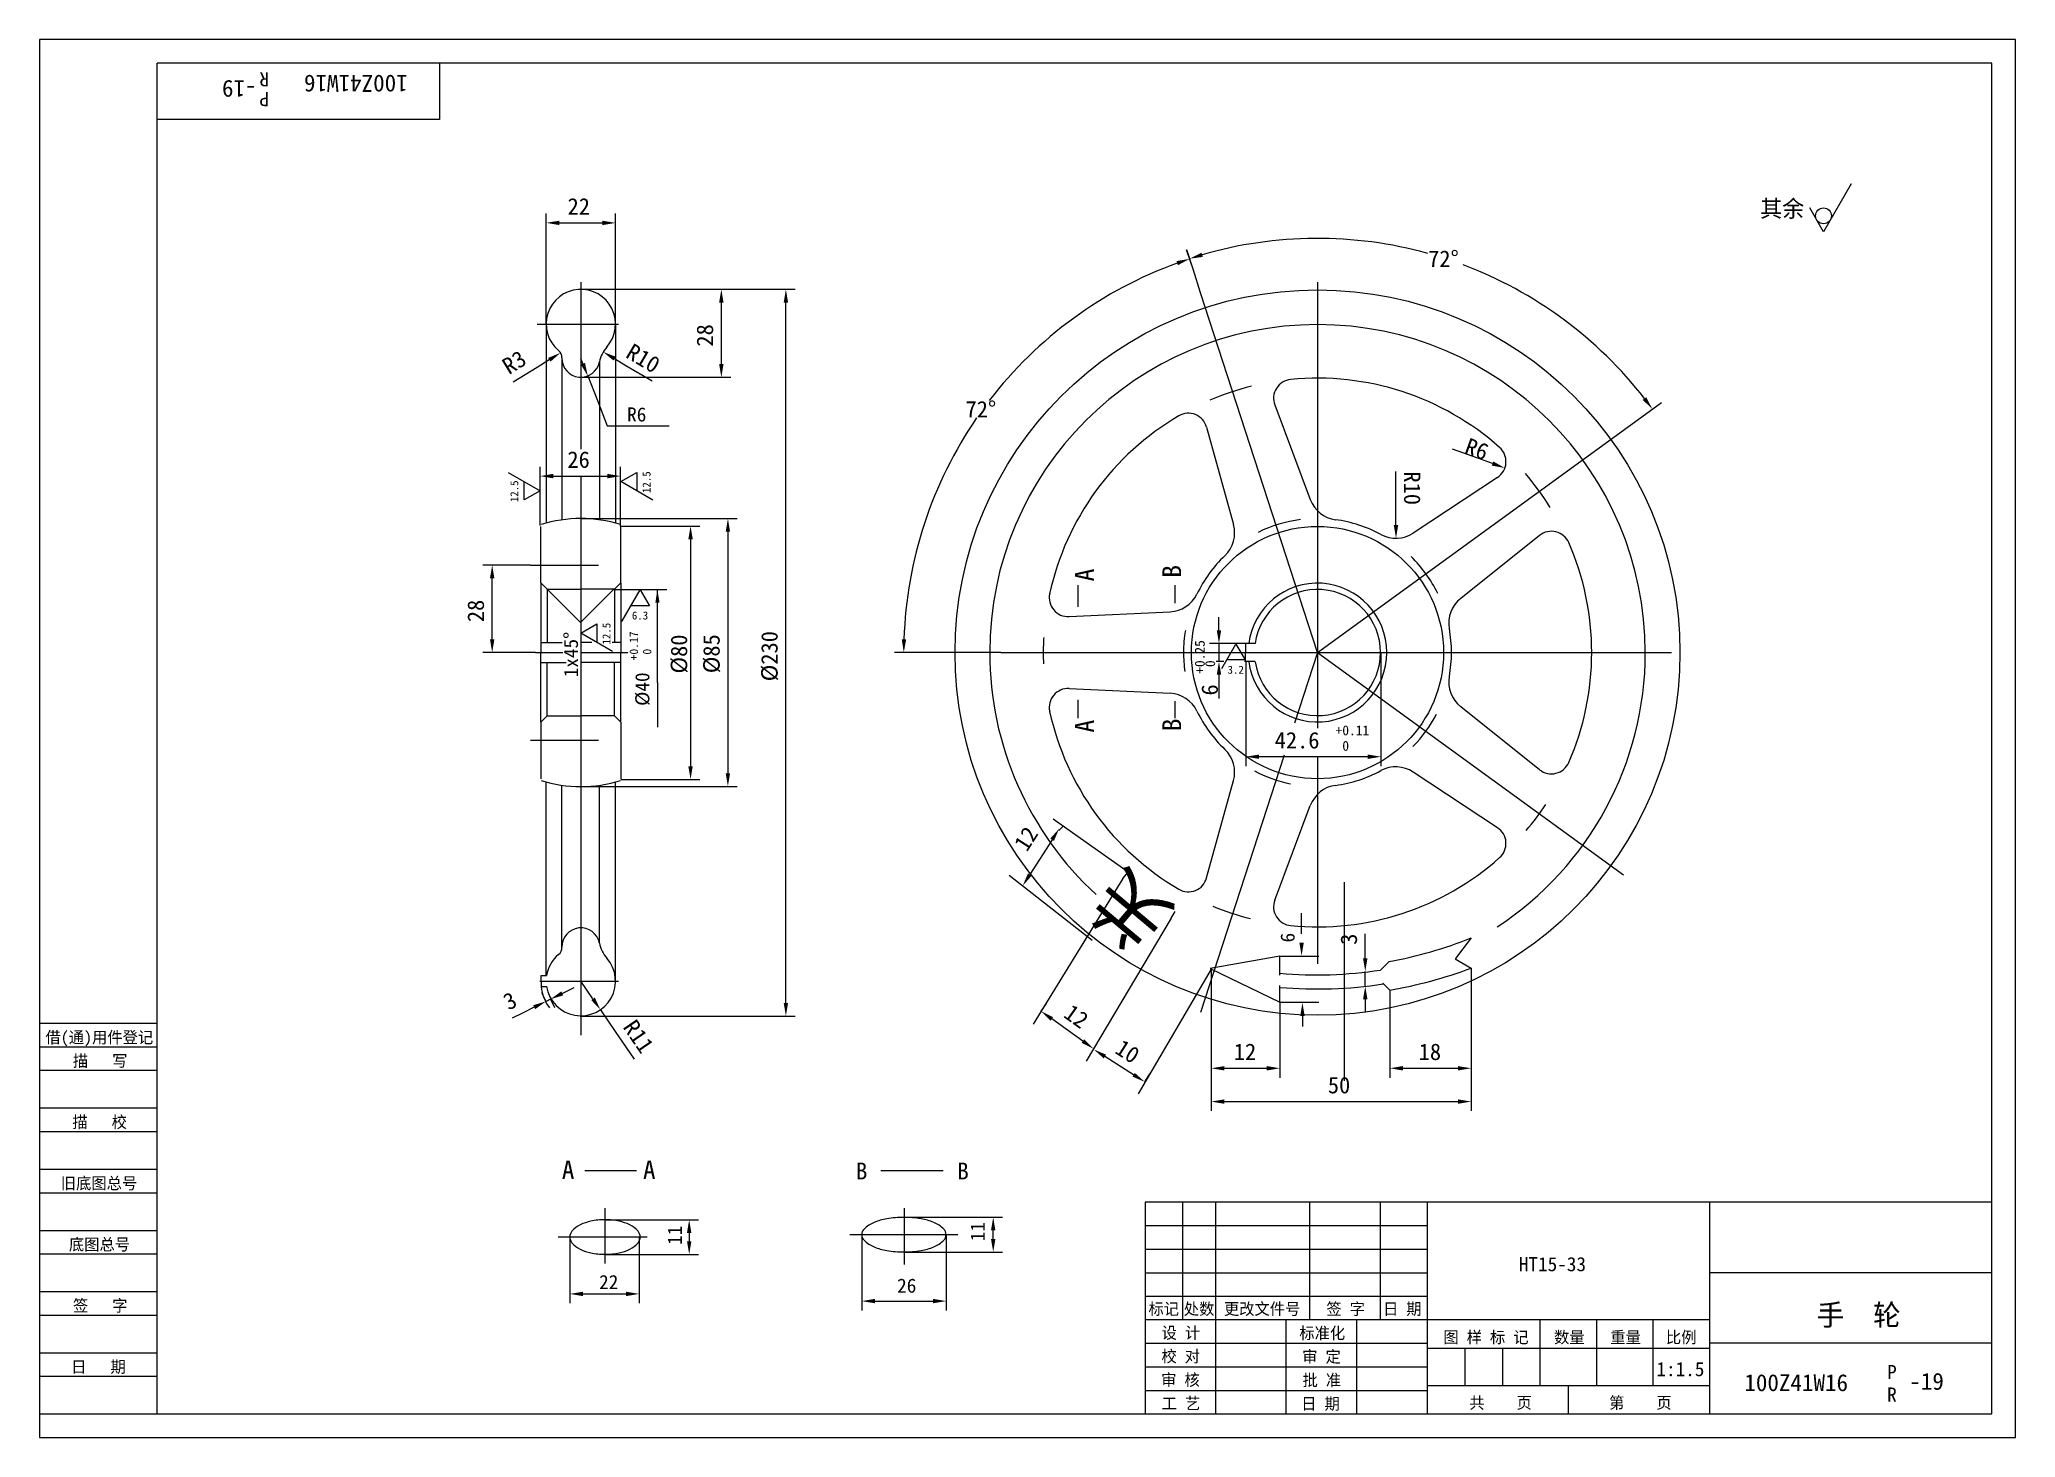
# Model space of a CAD drawing. Header units: metres. Extents: x 0 to 420, y 0 to 297.
import ezdxf

# ---------------------------------------------------------------- set-up
doc = ezdxf.new("R2010")
doc.units = ezdxf.units.M
for name, color, linetype in [('C', 6, 'Continuous'), ('D', 1, 'Continuous'), ('FL', 5, 'Continuous'), ('T', 7, 'Continuous'), ('TL', 4, 'Continuous')]:
    doc.layers.add(name, color=color, linetype=linetype)

# ---------------------------------------------------------------- blocks, each defined once
blk = doc.blocks.new('TUKUN3')
at = {"layer": 'FL'}
for p, q in [((420, 297), (0, 297)), ((0, 297), (0, 0)), ((420, 0), (420, 297)), ((0, 78), (25, 78)), ((0, 70), (25, 70)), ((0, 65), (25, 65)), ((0, 57), (25, 57)), ((0, 52), (25, 52)), ((243, 25), (243, 50)), ((250, 5), (250, 50)), ((270, 25), (270, 50)), ((285, 25), (285, 50)), ((0, 44), (25, 44)), ((235, 45), (295, 45)), ((0, 39), (25, 39)), ((235, 40), (295, 40)), ((235, 35), (295, 35)), ((0, 31), (25, 31)), ((235, 30), (295, 30)), ((0, 26), (25, 26)), ((280, 5), (280, 25)), ((0, 18), (25, 18)), ((235, 20), (295, 20)), ((0, 13), (25, 13)), ((235, 15), (295, 15)), ((235, 10), (295, 10)), ((0, 0), (420, 0))]:
    blk.add_line(p, q, dxfattribs=at)
at = {"layer": 'TL'}
for p, q in [((415, 292), (25, 292)), ((25, 5), (25, 292)), ((85, 292), (85, 280)), ((415, 5), (415, 292)), ((85, 280), (25, 280)), ((0, 88), (25, 88)), ((0, 83), (25, 83)), ((415, 50), (235, 50)), ((235, 50), (235, 5)), ((295, 5), (295, 50)), ((355, 5), (355, 50)), ((415, 35), (355, 35)), ((355, 25), (235, 25)), ((265, 5), (265, 25)), ((319, 11), (319, 25)), ((331, 11), (331, 25)), ((343, 11), (343, 25)), ((295, 19), (355, 19)), ((303, 11), (303, 19)), ((311, 11), (311, 19)), ((415, 20), (355, 20)), ((355, 11), (295, 11)), ((325, 5), (325, 11)), ((0, 5), (415, 5))]:
    blk.add_line(p, q, dxfattribs=at)
at = {"layer": 'T'}
for s, p in [('借(通)用件登记', (1.26, 83.76)), ('描   写', (7.09, 78.76)), ('描   校', (6.98, 65.76)), ('旧底图总号', (4.52, 52.76)), ('底图总号', (6.25, 39.76)), ('签   字', (7.1, 26.76)), ('标记', (235.71, 26.07)), ('处数', (243.22, 26.07)), ('更改文件号', (251.75, 26.07)), ('签 字', (273.53, 26.07)), ('日 期', (285.57, 26.07)), ('设 计', (238.5, 20.99)), ('标准化', (267.77, 20.93)), ('图 样 标 记', (298.4, 20.04)), ('数量', (321.92, 20.04)), ('重量', (333.88, 20.04)), ('比例', (345.7, 20.04)), ('校 对', (238.48, 15.99)), ('审 定', (268.39, 15.93)), ('日   期', (6.72, 13.76)), ('审 核', (238.41, 10.99)), ('批 准', (268.46, 10.93)), ('工 艺', (238.52, 5.99)), ('日 期', (268.18, 5.93)), ('共    页', (303.91, 6.13)), ('第    页', (333.62, 6.13))]:
    blk.add_text(s, height=2.5, dxfattribs=at).set_placement(p)

msp = doc.modelspace()

# ---------------------------------------------------------------- linework, layer by layer
at = {"layer": 'C'}
for p, q in [((115.06, 245.48), (115.06, 209.96)), ((271.64, 245.42), (271.64, 150.73)), ((271.64, 166.76), (246.8, 243.22)), ((105.81, 236.56), (123.04, 236.56)), ((271.64, 166.76), (336.69, 214.02)), ((115.06, 204.11), (115.06, 85.5)), ((104.39, 185.36), (118.79, 185.36)), ((105.39, 166.76), (111.2, 166.76)), ((115.02, 166.76), (125.03, 166.76)), ((204.35, 166.76), (191.11, 166.76)), ((204.35, 166.76), (334.16, 166.76)), ((271.64, 166.76), (266.76, 151.74)), ((271.64, 166.76), (336.69, 119.5)), ((334.16, 166.76), (346.88, 166.76)), ((104.39, 148.16), (118.79, 148.16)), ((264.55, 144.93), (246.8, 90.3)), ((271.64, 144.63), (271.64, 100.61)), ((277.34, 118), (277.34, 101.45)), ((277.34, 101.45), (277.34, 82.92)), ((106.34, 96.96), (123.04, 96.96)), ((277.34, 82.92), (277.34, 75.74)), ((120.19, 48.71), (120.19, 36.95)), ((183.79, 48.72), (183.79, 36.72)), ((110.22, 42.6), (129.16, 42.6)), ((172.27, 43.11), (195.19, 43.11))]:
    msp.add_line(p, q, dxfattribs=at)
at = {"layer": 'D'}
for p, q in [((385.04, 266.31), (379.19, 256.17)), ((379.19, 256.17), (376.26, 261.24)), ((107.69, 236.56), (107.69, 260.05)), ((110.49, 258.05), (119.66, 258.05)), ((122.46, 236.36), (122.46, 260.05)), ((245.25, 247.98), (243.83, 252.34)), ((245.25, 247.98), (243.85, 252.3)), ((246.8, 243.22), (245.25, 247.98)), ((115.06, 243.93), (146.92, 243.93)), ((146.92, 243.93), (160.64, 243.93)), ((144.92, 241.13), (144.92, 228.05)), ((158.64, 92.34), (158.64, 241.13)), ((105.75, 227.34), (100.71, 224.22)), ((108.36, 228.96), (105.75, 227.34)), ((115.51, 228.13), (115.06, 229.27)), ((122.22, 229.2), (124.64, 227.78)), ((124.64, 227.78), (130.2, 224.5)), ((115.06, 225.25), (146.92, 225.25)), ((116.53, 225.53), (118.58, 220.32)), ((118.58, 220.32), (120.69, 214.96)), ((336.69, 214.02), (344.78, 219.9)), ((120.69, 214.96), (133.81, 214.96)), ((106.38, 193.78), (106.38, 206.25)), ((123.52, 193.64), (123.52, 206.25)), ((305.74, 208.03), (300.32, 209.97)), ((308.84, 206.92), (305.74, 208.03)), ((99.62, 205.04), (106.38, 201.14)), ((103, 199.19), (103, 203.09)), ((109.18, 204.25), (120.72, 204.25)), ((123.57, 203.07), (126.95, 205.02)), ((130.33, 199.17), (123.57, 203.07)), ((126.95, 205.02), (126.95, 201.12)), ((288.31, 196.64), (288.26, 205.23)), ((106.38, 201.14), (103, 199.19)), ((115.06, 195.23), (148.32, 195.23)), ((123.59, 193.62), (140.38, 193.62)), ((288.32, 193.84), (288.31, 196.64)), ((138.38, 190.82), (138.38, 142.61)), ((146.32, 192.43), (146.32, 141.12)), ((104.39, 185.36), (94.22, 185.36)), ((96.22, 169.56), (96.22, 182.56)), ((107.92, 180.22), (114.99, 173.15)), ((114.99, 173.15), (122.06, 180.22)), ((122.2, 180.13), (133.34, 180.13)), ((123.79, 173.33), (127.69, 180.09)), ((129.64, 176.71), (125.74, 176.71)), ((127.69, 180.09), (129.64, 176.71)), ((131.34, 160.4), (131.34, 180.13)), ((115.05, 170.88), (118.43, 172.84)), ((118.43, 172.84), (118.43, 168.93)), ((250.7, 171.49), (250.7, 174.29)), ((121.81, 166.98), (115.05, 170.88)), ((256.36, 168.69), (248.7, 168.69)), ((250.7, 168.69), (250.7, 164.83)), ((251.31, 163.39), (254.3, 168.57)), ((254.3, 168.57), (256.25, 165.19)), ((105.39, 166.76), (94.22, 166.76)), ((186.11, 166.76), (181.7, 166.76)), ((191.11, 166.76), (186.11, 166.76)), ((251.72, 164.83), (250.12, 164.83)), ((256.25, 165.19), (252.35, 165.19)), ((256.36, 164.83), (256.14, 164.83)), ((256.43, 164.7), (256.43, 142.63)), ((285.13, 166.74), (285.13, 142.63)), ((131.34, 160.4), (131.34, 150.9)), ((250.7, 162.03), (250.7, 159.23)), ((250.7, 159.23), (250.7, 156.98)), ((282.33, 144.63), (259.23, 144.63)), ((123.59, 139.81), (140.38, 139.81)), ((114.95, 138.32), (148.32, 138.32)), ((231.43, 120.07), (215.45, 131.33)), ((215.23, 127), (210.5, 119.59)), ((216.67, 128.95), (217.57, 129.84)), ((223.75, 105.58), (206.09, 119.37)), ((230.23, 118.75), (211.17, 87.82)), ((230.23, 118.75), (231.43, 120.07)), ((240.55, 110.34), (222.5, 79.95)), ((240.55, 110.34), (241.38, 111.77)), ((268.26, 107), (268.26, 111.36)), ((281.79, 104.58), (281.79, 107)), ((263.65, 102.22), (271.93, 102.22)), ((281.79, 101.78), (281.79, 104.58)), ((117.64, 93.18), (115.06, 96.96)), ((249.05, 99.51), (233.53, 73.03)), ((249.05, 99.65), (249.05, 76.44)), ((281.79, 95.88), (281.79, 98.98)), ((304.3, 99.71), (304.3, 76.44)), ((107.66, 92.65), (106.78, 94.44)), ((108.6, 93.11), (107.66, 92.65)), ((108.6, 93.11), (109.48, 91.32)), ((111.11, 94.35), (113.62, 95.59)), ((263.65, 92.49), (271.93, 92.49)), ((263.65, 92.4), (263.65, 76.44)), ((281.79, 93.08), (281.79, 90.28)), ((287, 95.06), (287, 76.44)), ((102.64, 90.18), (100.46, 89.11)), ((105.15, 91.41), (102.64, 90.18)), ((114.92, 89.54), (160.64, 89.54)), ((119.22, 90.87), (122.39, 86.25)), ((212.89, 90.54), (214.05, 92.17)), ((221.77, 84.21), (215.17, 88.91)), ((268.44, 89.57), (268.44, 87.31)), ((122.39, 86.25), (126.39, 80.4)), ((232.56, 77.06), (226.46, 80.93)), ((234.92, 75.56), (235.99, 77.24)), ((249.05, 76.44), (249.05, 69.36)), ((251.85, 78.44), (260.85, 78.44)), ((289.8, 78.44), (301.5, 78.44)), ((304.3, 76.44), (304.3, 69.36)), ((251.85, 71.36), (301.5, 71.36)), ((120.24, 46.26), (140.09, 46.26)), ((183.84, 46.78), (204.71, 46.78)), ((112.72, 42.6), (112.72, 28.5)), ((127.45, 42.6), (127.45, 28.5)), ((138.09, 43.46), (138.09, 41.69)), ((174.76, 43.11), (174.76, 26.97)), ((192.71, 43.11), (192.71, 26.97)), ((202.71, 42.2), (202.71, 43.98)), ((120.24, 38.89), (140.09, 38.89)), ((183.84, 39.4), (204.71, 39.4)), ((115.52, 30.5), (124.65, 30.5)), ((177.56, 28.97), (189.91, 28.97))]:
    msp.add_line(p, q, dxfattribs=at)
msp.add_lwpolyline([(106.63, 95.78, 0.13), (108.37, 91.26, 0.13)], format="xyb", dxfattribs=at)
msp.add_circle((379.19, 259.55), 1.69, dxfattribs=at)
for radius, start, end in [(87.99, 74.55, 106.18), (87.94, 109.82, 142.5), (87.99, 37.82, 69.41), (87.94, 145.47, 178.18)]:
    msp.add_arc((271.64, 166.76), radius, start, end, dxfattribs=at)
for points in [[(110.49, 258.51), (110.49, 257.58), (107.69, 258.05)], [(119.66, 258.51), (119.66, 257.58), (122.46, 258.05)], [(241.67, 249.93), (241.97, 249.05), (244.47, 250.4)], [(247.27, 250.82), (246.99, 251.71), (244.45, 250.44)], [(144.46, 241.13), (145.39, 241.13), (144.92, 243.93)], [(158.18, 241.13), (159.11, 241.13), (158.64, 243.93)], [(108.61, 228.56), (108.11, 229.36), (110.74, 230.44)], [(115.07, 227.96), (115.94, 228.31), (116.53, 225.53)], [(121.99, 228.8), (122.46, 229.61), (119.81, 230.63)], [(144.46, 228.05), (145.39, 228.05), (144.92, 225.25)], [(341.52, 221), (340.77, 220.44), (342.82, 218.48)], [(308.68, 206.48), (309, 207.36), (311.47, 205.97)], [(109.18, 204.72), (109.18, 203.78), (106.38, 204.25)], [(120.72, 204.72), (120.72, 203.78), (123.52, 204.25)], [(137.91, 190.82), (138.85, 190.82), (138.38, 193.62)], [(145.85, 192.43), (146.78, 192.43), (146.32, 195.23)], [(287.85, 193.84), (288.79, 193.84), (288.33, 191.04)], [(95.75, 182.56), (96.68, 182.56), (96.22, 185.36)], [(130.89, 177.33), (131.34, 180.13), (131.79, 177.33)], [(95.75, 169.56), (96.68, 169.56), (96.22, 166.76)], [(184.21, 169.55), (183.28, 169.57), (183.7, 166.76)], [(250.23, 171.49), (251.17, 171.49), (250.7, 168.69)], [(250.23, 162.03), (251.17, 162.03), (250.7, 164.83)], [(259.23, 145.09), (259.23, 144.16), (256.43, 144.63)], [(282.33, 145.09), (282.33, 144.16), (285.13, 144.63)], [(137.91, 142.61), (138.85, 142.61), (138.38, 139.81)], [(145.85, 141.12), (146.78, 141.12), (146.32, 138.32)], [(214.84, 127.25), (215.62, 126.75), (216.74, 129.36)], [(210.11, 119.84), (210.89, 119.34), (208.99, 117.23)], [(267.79, 105.13), (268.73, 105.13), (268.26, 102.33)], [(281.32, 101.78), (282.26, 101.78), (281.79, 98.98)], [(104.94, 91.83), (105.36, 90.99), (107.66, 92.65)], [(110.91, 94.77), (111.32, 93.93), (108.6, 93.11)], [(117.26, 92.92), (118.03, 93.45), (119.22, 90.87)], [(281.32, 93.08), (282.26, 93.08), (281.79, 95.88)], [(158.18, 92.34), (159.11, 92.34), (158.64, 89.54)], [(215.44, 89.3), (214.9, 88.53), (212.89, 90.54)], [(267.97, 89.57), (268.91, 89.57), (268.44, 92.37)], [(222.04, 84.59), (221.5, 83.83), (224.05, 82.59)], [(226.71, 81.32), (226.21, 80.53), (224.1, 82.43)], [(232.81, 77.45), (232.31, 76.66), (234.92, 75.56)], [(251.85, 78.9), (251.85, 77.97), (249.05, 78.44)], [(260.85, 78.9), (260.85, 77.97), (263.65, 78.44)], [(289.8, 78.9), (289.8, 77.97), (287, 78.44)], [(301.5, 78.9), (301.5, 77.97), (304.3, 78.44)], [(251.85, 71.83), (251.85, 70.89), (249.05, 71.36)], [(301.5, 71.83), (301.5, 70.89), (304.3, 71.36)], [(137.62, 43.46), (138.56, 43.46), (138.09, 46.26)], [(202.24, 43.98), (203.18, 43.98), (202.71, 46.78)], [(202.24, 42.2), (203.18, 42.2), (202.71, 39.4)], [(137.62, 41.69), (138.56, 41.69), (138.09, 38.89)], [(115.52, 30.96), (115.52, 30.03), (112.72, 30.5)], [(124.65, 30.96), (124.65, 30.03), (127.45, 30.5)], [(177.56, 29.44), (177.56, 28.51), (174.76, 28.97)], [(189.91, 29.44), (189.91, 28.51), (192.71, 28.97)]]:
    msp.add_solid(points, dxfattribs=at)
at = {"layer": 'TL'}
for p, q in [((107.69, 236.56), (107.69, 194.26)), ((122.43, 236.56), (122.43, 194.26)), ((111.04, 229.34), (111.04, 194.95)), ((119.01, 228.5), (119.01, 194.96)), ((262.56, 219.36), (270.1, 199.26)), ((248.07, 214.65), (253.78, 193.96)), ((309.9, 203.97), (291.99, 192.15)), ((106.58, 181.56), (106.58, 193.56)), ((123.54, 181.56), (123.54, 193.56)), ((318.86, 191.65), (302.08, 178.27)), ((107.92, 180.22), (106.58, 181.56)), ((106.58, 181.56), (106.58, 168.89)), ((122.2, 180.22), (123.54, 181.56)), ((123.54, 181.56), (123.54, 168.89)), ((220.71, 181.11), (220.71, 176.49)), ((241.35, 181.11), (241.35, 177.26)), ((107.92, 180.22), (115.02, 180.22)), ((107.92, 180.22), (107.92, 168.89)), ((122.2, 180.22), (115.1, 180.22)), ((122.2, 180.22), (122.2, 168.89)), ((218.83, 174.39), (240.31, 175.42)), ((106.58, 168.89), (111.1, 168.89)), ((106.58, 168.89), (106.58, 166.74)), ((117.39, 168.89), (115.1, 168.89)), ((123.54, 168.89), (121.72, 168.89)), ((123.54, 168.89), (123.54, 166.74)), ((258.37, 168.69), (256.36, 168.69)), ((256.36, 168.69), (256.36, 166.72)), ((106.58, 164.63), (106.58, 166.78)), ((106.58, 164.63), (111.94, 164.63)), ((106.58, 151.96), (106.58, 164.63)), ((107.92, 153.3), (107.92, 164.63)), ((123.54, 164.63), (115.1, 164.63)), ((122.2, 153.3), (122.2, 164.63)), ((123.54, 164.63), (123.54, 166.78)), ((123.54, 151.96), (123.54, 164.63)), ((256.36, 164.83), (256.36, 166.8)), ((258.37, 164.83), (256.36, 164.83)), ((218.83, 159.13), (240.31, 158.1)), ((220.71, 156.7), (220.71, 152.85)), ((241.35, 156.44), (241.35, 152.85)), ((107.92, 153.3), (106.58, 151.96)), ((106.58, 151.96), (106.58, 139.96)), ((107.92, 153.3), (115.02, 153.3)), ((122.2, 153.3), (115.1, 153.3)), ((122.2, 153.3), (123.54, 151.96)), ((123.54, 151.96), (123.54, 139.96)), ((318.86, 141.87), (302.08, 155.25)), ((107.69, 98.13), (107.69, 139.26)), ((122.43, 96.96), (122.43, 139.26)), ((248.07, 118.87), (253.78, 139.56)), ((309.9, 129.55), (291.99, 141.37)), ((111.04, 104.18), (111.04, 138.57)), ((119.01, 105.02), (119.01, 138.56)), ((262.56, 114.16), (270.1, 134.26)), ((304.28, 106.14), (300.98, 101.78)), ((263.65, 102.22), (248.85, 99.61)), ((263.65, 98.22), (263.65, 102.22)), ((285.05, 99.3), (286.87, 101.12)), ((300.9, 101.67), (304.3, 99.71)), ((106.63, 96.99), (106.63, 98.13)), ((106.63, 98.13), (107.79, 98.13)), ((106.63, 96.92), (106.63, 95.78)), ((248.85, 99.61), (263.65, 92.49)), ((106.63, 95.78), (107.79, 95.78)), ((263.65, 92.49), (263.65, 96.05)), ((285.54, 96.51), (287, 95.06)), ((115.9, 56.71), (126.88, 56.71)), ((178.84, 56.71), (192.05, 56.71))]:
    msp.add_line(p, q, dxfattribs=at)
for points in [[(112.72, 42.58, 0.18), (113.17, 41.34, 0.1), (114.91, 39.98, 0.06), (117.17, 39.21, 0.05), (120.19, 38.91, 0.05), (123.22, 39.21, 0.06), (125.48, 39.98, 0.1), (127.21, 41.34, 0.18), (127.67, 42.58, 0.18), (127.21, 43.82, 0.1), (125.48, 45.18, 0.06), (123.22, 45.95, 0.05), (120.19, 46.25, 0.05), (117.17, 45.95, 0.06), (114.91, 45.18, 0.1), (113.17, 43.82, 0.18)], [(174.76, 43.09, 0.2), (175.26, 41.9, 0.1), (177.39, 40.49, 0.06), (180.08, 39.72, 0.04), (183.73, 39.41, 0.04), (187.39, 39.72, 0.06), (190.08, 40.49, 0.1), (192.21, 41.9, 0.2), (192.71, 43.09, 0.2), (192.21, 44.28, 0.1), (190.08, 45.69, 0.06), (187.39, 46.45, 0.04), (183.73, 46.76, 0.04), (180.08, 46.45, 0.06), (177.39, 45.69, 0.1), (175.26, 44.28, 0.2)]]:
    msp.add_lwpolyline(points, format="xyb", close=True, dxfattribs=at)
for radius in [77.05, 26.8]:
    msp.add_circle((271.64, 166.76), radius, dxfattribs=at)
for centre, radius, start, end in [((115.06, 236.56), 7.37, 318.41, 230), ((271.64, 166.76), 69.68, 0, 180), ((125.58, 227.22), 6.7, 138.41, 169), ((109.03, 229.38), 2.01, 358.97, 50), ((115.06, 229.27), 4.02, 178.97, 349), ((271.64, 166.76), 58.29, 103.93, 113.15), ((266.32, 220.77), 4.02, 95.62, 200.57), ((271.64, 166.76), 58.29, 48.38, 95.62), ((271.64, 166.76), 58.29, 120.38, 167.61), ((244.2, 213.58), 4.02, 15.43, 120.38), ((307.69, 207.33), 4.02, 303.43, 48.38), ((271.64, 166.76), 58.29, 31.93, 40.7), ((276.38, 201.62), 6.7, 200.57, 262.27), ((115.06, 166.76), 28.48, 90, 107.28), ((115.06, 166.76), 28.48, 72.72, 90), ((247.33, 192.18), 6.7, 313.73, 15.43), ((271.64, 166.76), 28.48, 97.26, 116.28), ((271.64, 166.76), 28.48, 61.73, 82.27), ((288.3, 197.74), 6.7, 241.73, 303.43), ((321.36, 188.51), 4.02, 23.62, 128.57), ((271.64, 166.76), 58.29, 0, 23.62), ((271.64, 166.76), 28.48, 133.73, 154.12), ((271.64, 166.76), 28.48, 26.16, 45.69), ((271.64, 166.76), 14.74, 187.5, 172.5), ((218.64, 178.41), 4.02, 167.61, 272.74), ((239.99, 182.11), 6.7, 272.74, 334.12), ((271.64, 166.76), 13.4, 0, 171.88), ((306.25, 173.03), 6.7, 128.57, 190.27), ((271.64, 166.76), 58.29, 176.87, 180), ((271.64, 166.76), 28.48, 170.48, 180), ((271.64, 166.76), 28.48, 0, 10.27), ((271.64, 166.76), 69.68, 180, 227.57), ((271.64, 166.76), 58.29, 180, 182.37), ((271.64, 166.76), 28.48, 180, 188.07), ((271.64, 166.76), 13.4, 188.53, 0), ((271.64, 166.76), 28.48, 349.73, 0), ((271.64, 166.76), 69.68, 303.25, 0), ((271.64, 166.76), 58.29, 336.38, 0), ((306.25, 160.49), 6.7, 169.73, 231.43), ((218.64, 155.11), 4.02, 87.26, 192.39), ((239.99, 151.41), 6.7, 25.88, 87.26), ((271.64, 166.76), 58.29, 192.39, 239.62), ((271.64, 166.76), 28.48, 205.88, 226.27), ((271.64, 166.76), 28.48, 315.41, 332.71), ((247.33, 141.34), 6.7, 344.57, 46.27), ((321.36, 145.01), 4.02, 231.43, 336.38), ((115.06, 166.76), 28.48, 252.72, 270), ((115.06, 166.76), 28.48, 270, 287.28), ((271.64, 166.76), 28.48, 241.91, 258.33), ((271.64, 166.76), 28.48, 277.73, 298.27), ((288.3, 135.78), 6.7, 56.57, 118.27), ((276.38, 131.9), 6.7, 97.73, 159.43), ((271.64, 166.76), 58.29, 319.58, 326.41), ((307.69, 126.19), 4.02, 311.62, 56.57), ((271.64, 166.76), 58.29, 264.38, 311.62), ((244.2, 119.94), 4.02, 239.62, 344.57), ((266.32, 112.75), 4.02, 159.43, 264.38), ((271.64, 166.76), 58.29, 247.58, 255.88), ((115.06, 104.25), 4.02, 11, 181.03), ((125.58, 106.3), 6.7, 191, 221.59), ((271.61, 186.78), 87, 280.1, 292.05), ((115.06, 96.96), 7.37, 130, 170.8), ((115.06, 96.96), 7.37, 189.2, 41.59), ((109.03, 104.14), 2.01, 310, 1.03), ((271.61, 186.78), 88.5, 264.84, 278.73), ((271.61, 186.78), 93, 279.52, 290.58), ((271.61, 186.78), 91.5, 265.01, 278.79)]:
    msp.add_arc(centre, radius, start, end, dxfattribs=at)

# ---------------------------------------------------------------- block references
at = {"layer": 'D'}
msp.add_blockref('TUKUN3', (0, 0), dxfattribs=at)

# ---------------------------------------------------------------- texts
for s, height, rotation, p in [('R', 3, 180, (48.78, 290.05)), ('-19', 3.6, 180, (46.13, 288.35)), ('P', 3, 180, (48.78, 285.83)), ('100Z41W16', 3.6, 180, (78.26, 289.47)), ('28', 3.5, 90, (143.17, 231.76)), ('R10', 3.5, 329.48, (124.37, 229.59)), ('R3', 3.5, 31.81, (99.79, 225.7)), ('R6', 3.5, 340.28, (302.68, 209.16)), ('12.5', 1.7, 90, (101.77, 198.71)), ('12.5', 1.7, 90, (129.88, 200.64)), ('R10', 3.5, 270.28, (290.01, 205.24)), ('B', 4, 90, (242.66, 182.64)), ('A', 4, 90, (224.11, 181.88)), ('28', 3.5, 90, (94.47, 173.22)), ('12.5', 1.7, 90, (121.36, 168.46)), ('1x45%%d', 3, 90, (114.45, 161.5)), ('+0.17', 1.8, 90, (127.22, 165.11)), ('%%c80', 3.5, 90, (137.66, 162.3)), ('%%c85', 3.5, 90, (144.57, 162.36)), ('%%c230', 3.5, 90, (156.89, 160.65)), ('+0.25', 2.1, 90, (247.67, 162.25)), (' 0', 1.8, 90, (130.04, 165.11)), (' 0', 2.1, 90, (249.87, 162.25)), ('%%C40', 3, 90, (129.62, 155.43)), ('6', 3.5, 90, (250.47, 157.63)), ('A', 4, 90, (224.11, 149.76)), ('B', 4, 90, (242.66, 150.02)), ('12', 3.5, 57.44, (209.87, 124.27)), ('6', 3, 90, (266.78, 105.17)), ('3', 3.5, 90, (280.04, 104.67)), ('3', 3.5, 26.22, (99.69, 90.68)), ('R11', 3.5, 304.39, (123.88, 87.17)), ('12', 3.5, 324.56, (217.45, 89.44)), ('10', 3.5, 327.59, (228.34, 81.81)), ('11', 3, 90, (136.53, 40.92)), ('11', 3, 90, (200.9, 41.69))]:
    msp.add_text(s, height=height, rotation=rotation, dxfattribs=at).set_placement(p)
for s, height, p in [('22', 3.5, (112.24, 259.8)), ('其余', 3.6, (365.74, 259.29)), ('72%%d', 3.5, (295.16, 248.69)), ('R6', 3, (124.9, 215.85)), ('72%%d', 3.5, (196.83, 216.7)), ('26', 3.5, (112.2, 206)), ('6.3', 1.7, (125.91, 173.78)), ('3.2', 1.7, (252.52, 162.26)), ('+0.11', 2.1, (275.49, 149.18)), ('42.6', 3.5, (262.54, 146.38)), (' 0', 2.1, (275.49, 145.89)), ('12', 3.5, (253.85, 80.19)), ('18', 3.5, (293.15, 80.19)), ('50', 3.5, (273.84, 73.11)), ('A', 3.9, (111.03, 54.94)), ('A', 3.9, (128.28, 54.94)), ('B', 3.6, (173.52, 54.81)), ('B', 3.6, (195.07, 54.81)), ('HT15-33', 3, (314.43, 35.32)), ('22', 3, (118.95, 31.52)), ('26', 3, (182.29, 30.76)), ('手  轮', 4.5, (377.76, 23.78)), ('1:1.5', 3, (343.68, 13.02)), ('100Z41W16', 3.6, (362.37, 9.84)), ('P', 3, (392.72, 12.4)), ('-19', 3.6, (397.44, 10.12)), ('R', 3, (392.72, 7.62))]:
    msp.add_text(s, height=height, dxfattribs=at).set_placement(p)
at = {"layer": 'TL'}
msp.add_text('关', height=12, rotation=140, dxfattribs=at).set_placement((241.68, 111.39))

doc.saveas('drawing.dxf')
